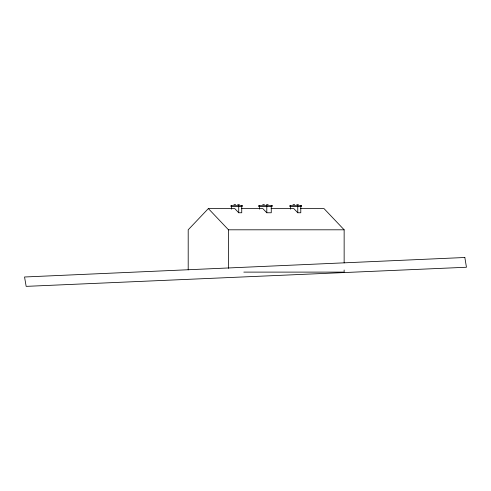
<?xml version="1.0" encoding="UTF-8"?>
<svg xmlns="http://www.w3.org/2000/svg" width="491" height="491" viewBox="0 0 491 491"><rect width="100%" height="100%" fill="white"/><g stroke="black" fill="none" stroke-linecap="round" stroke-linejoin="round"><path stroke-width="0.74" d="M241.738 205.797L241.738 212.763L238.724 212.763L234.753 208.577L208.35 208.577L188.2 229.806L188.2 269.866M233.943 204.624L235.619 204.624M237.705 204.624L239.381 204.624M262.716 204.624L264.397 204.624M266.478 204.624L268.16 204.624M292.998 204.624L294.674 204.624M296.76 204.624L298.436 204.624M241.56 208.577L262.826 208.577L266.797 212.763L271.265 212.763L271.265 205.797M271.093 208.577L293.802 208.577L297.773 212.763L300.787 212.763L300.787 205.797M300.59 208.577L323.992 208.577L344.142 229.806L344.142 262.888M208.35 208.577L228.499 229.806L344.142 229.806M243.818 272.112L344.142 272.112L344.142 269.995M297.773 205.797L297.773 212.763M290.463 205.797L290.463 209.172M266.797 205.797L266.797 212.763M259.487 205.797L259.487 209.172M238.724 205.797L238.724 212.763M231.414 205.797L231.414 209.172M228.499 229.806L228.499 268.332M464.842 257.493L24.55 276.992L26.158 286.37L466.45 267.251L464.842 257.493M242.345 205.797L230.807 205.797L230.807 206.257L242.345 206.257L242.345 205.797M272.296 205.797L258.456 205.797L258.456 206.257L272.296 206.257L272.296 205.797M301.584 205.797L289.665 205.797L289.665 206.257L301.584 206.257L301.584 205.797"/></g></svg>
